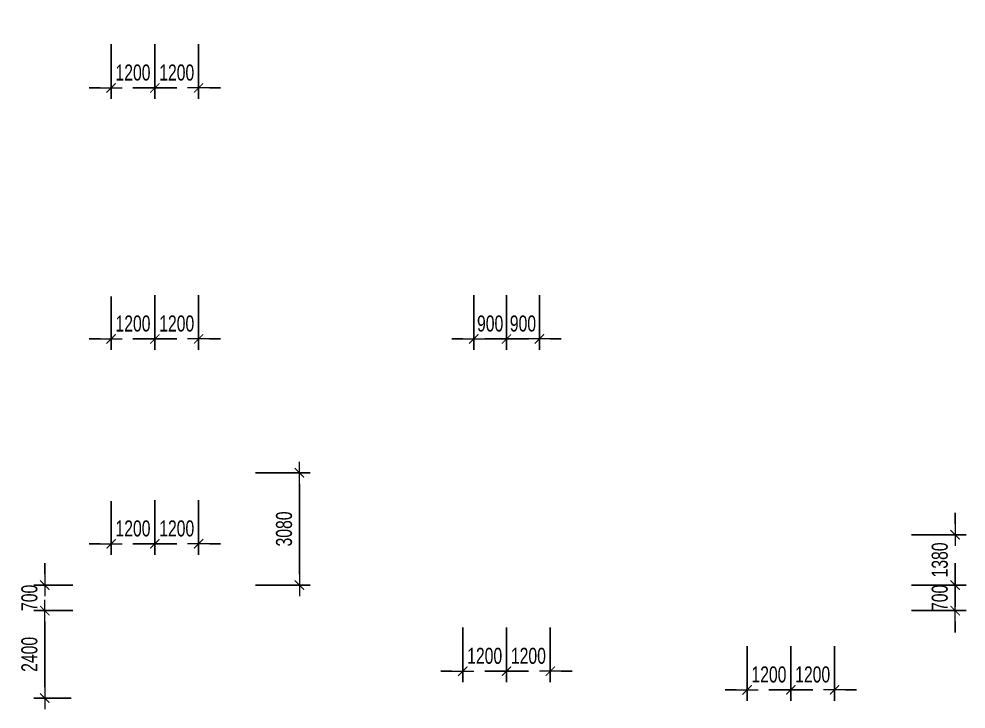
# Model space of a CAD drawing. Header units: millimetres. Extents: x -270655 to 676466, y -1281 to 105022.
# Drawn here: x 178221 to 204209, y 52600 to 71529 of the extents above; entities that cross this region are included whole.
import ezdxf

# ---------------------------------------------------------------- set-up
doc = ezdxf.new("R2010")
doc.units = ezdxf.units.MM
doc.layers.get('Defpoints').update_dxf_attribs({"color": 151, "lineweight": 9})
doc.layers.add('00-TT.PilePoint', color=3, linetype='Continuous')
doc.layers.add('NDC_S_DIM', color=1, linetype='Continuous', lineweight=15)
doc.styles.add('NDC_DIM', font='', dxfattribs={"width": 0.75})
doc.styles.get('NDC_DIM').set_extended_font_data('Dotum')
doc.dimstyles.new('NDC_dim_200', dxfattribs={"dimscale": 200, "dimtxt": 2.2, "dimasz": 1.5, "dimexe": 1.5, "dimexo": 2.5, "dimgap": 1, "dimtad": 1, "dimdec": 0, "dimzin": 0, "dimdsep": 46, "dimtxsty": 'NDC_DIM', "dimblk": 'DIMMARK', "dimcen": 0.09, "dimdle": 1.2, "dimclrd": 1, "dimclre": 1, "dimclrt": 3, "dimadec": 0, "dimazin": 0, "dimtfac": 1, "dimtdec": 0, "dimtix": 1, "dimtofl": 0, "dimtmove": 0, "dimatfit": 3, "dimfxl": 6, "dimfxlon": 1, "dimtolj": 1, "dimtzin": 0, "dimarcsym": 0})

# ---------------------------------------------------------------- blocks, each defined once
blk = doc.blocks.new('DIMMARK')
at = {"layer": 'NDC_S_DIM', "color": 1}
blk.add_line((-1.5, 0), (1, 0), dxfattribs=at)
at = {"layer": 'NDC_S_DIM', "color": 2, "const_width": 0.1}
blk.add_lwpolyline([(-0.424, -0.424), (0.424, 0.424)], dxfattribs=at)
blk = doc.blocks.new('*D225')
at = {"layer": 'Defpoints', "color": 0, "transparency": 16777216}
for p in [(182353, 59080), (182353, 56000), (185916, 56000)]:
    blk.add_point(p, dxfattribs=at)
at = {"layer": 'NDC_S_DIM', "color": 1, "lineweight": -2, "transparency": 16777216}
for p, q in [((184716, 59080), (186216, 59080)), ((185916, 58780), (185916, 56300)), ((184716, 56000), (186216, 56000))]:
    blk.add_line(p, q, dxfattribs=at)
at = {"layer": 'NDC_S_DIM', "color": 1, "lineweight": -2, "transparency": 16777216, "xscale": 300, "yscale": 300, "zscale": 300}
for p, rotation in [((185916, 59080), 90), ((185916, 56000), 270)]:
    blk.add_blockref('DIMMARK', p, dxfattribs=dict(at, rotation=rotation))
at = {"layer": 'NDC_S_DIM', "color": 3, "transparency": 16777216, "insert": (185496, 57540), "char_height": 440, "attachment_point": 5, "rotation": 90, "style": 'NDC_DIM'}
blk.add_mtext('\\A1;3080', dxfattribs=at)
blk = doc.blocks.new('*D580')
at = {"layer": 'Defpoints', "color": 0, "transparency": 16777216}
for p in [(180750, 71529), (181950, 71529), (181950, 69637)]:
    blk.add_point(p, dxfattribs=at)
at = {"layer": 'NDC_S_DIM', "color": 1, "lineweight": -2, "transparency": 16777216}
for p, q in [((180750, 70837), (180750, 69337)), ((181950, 70837), (181950, 69337)), ((180450, 69637), (180150, 69637)), ((182250, 69637), (182550, 69637))]:
    blk.add_line(p, q, dxfattribs=at)
at = {"layer": 'NDC_S_DIM', "color": 1, "lineweight": -2, "transparency": 16777216, "xscale": 300, "yscale": 300, "zscale": 300}
blk.add_blockref('DIMMARK', (180750, 69637), dxfattribs=at)
at = {"layer": 'NDC_S_DIM', "color": 1, "lineweight": -2, "transparency": 16777216, "xscale": 300, "yscale": 300, "zscale": 300, "rotation": 180}
blk.add_blockref('DIMMARK', (181950, 69637), dxfattribs=at)
at = {"layer": 'NDC_S_DIM', "color": 3, "transparency": 16777216, "insert": (181350, 70057), "char_height": 440, "attachment_point": 5, "style": 'NDC_DIM'}
blk.add_mtext('\\A1;1200', dxfattribs=at)
blk = doc.blocks.new('*D581')
at = {"layer": 'Defpoints', "color": 0, "transparency": 16777216}
for p in [(181950, 71529), (183150, 71529), (183150, 69637)]:
    blk.add_point(p, dxfattribs=at)
at = {"layer": 'NDC_S_DIM', "color": 1, "lineweight": -2, "transparency": 16777216}
for p, q in [((181950, 70837), (181950, 69337)), ((183150, 70837), (183150, 69337)), ((181650, 69637), (181350, 69637)), ((183450, 69637), (183750, 69637))]:
    blk.add_line(p, q, dxfattribs=at)
at = {"layer": 'NDC_S_DIM', "color": 1, "lineweight": -2, "transparency": 16777216, "xscale": 300, "yscale": 300, "zscale": 300}
blk.add_blockref('DIMMARK', (181950, 69637), dxfattribs=at)
at = {"layer": 'NDC_S_DIM', "color": 1, "lineweight": -2, "transparency": 16777216, "xscale": 300, "yscale": 300, "zscale": 300, "rotation": 180}
blk.add_blockref('DIMMARK', (183150, 69637), dxfattribs=at)
at = {"layer": 'NDC_S_DIM', "color": 3, "transparency": 16777216, "insert": (182550, 70057), "char_height": 440, "attachment_point": 5, "style": 'NDC_DIM'}
blk.add_mtext('\\A1;1200', dxfattribs=at)
blk = doc.blocks.new('*D596')
at = {"layer": 'Defpoints', "color": 0, "transparency": 16777216}
for p in [(181950, 64645), (180750, 64420), (181950, 62752)]:
    blk.add_point(p, dxfattribs=at)
at = {"layer": 'NDC_S_DIM', "color": 1, "lineweight": -2, "transparency": 16777216}
for p, q in [((181950, 63952), (181950, 62452)), ((180750, 63920), (180750, 62452)), ((180450, 62752), (180150, 62752)), ((182250, 62752), (182550, 62752))]:
    blk.add_line(p, q, dxfattribs=at)
at = {"layer": 'NDC_S_DIM', "color": 1, "lineweight": -2, "transparency": 16777216, "xscale": 300, "yscale": 300, "zscale": 300}
blk.add_blockref('DIMMARK', (180750, 62752), dxfattribs=at)
at = {"layer": 'NDC_S_DIM', "color": 1, "lineweight": -2, "transparency": 16777216, "xscale": 300, "yscale": 300, "zscale": 300, "rotation": 180}
blk.add_blockref('DIMMARK', (181950, 62752), dxfattribs=at)
at = {"layer": 'NDC_S_DIM', "color": 3, "transparency": 16777216, "insert": (181350, 63173), "char_height": 440, "attachment_point": 5, "style": 'NDC_DIM'}
blk.add_mtext('\\A1;1200', dxfattribs=at)
blk = doc.blocks.new('*D597')
at = {"layer": 'Defpoints', "color": 0, "transparency": 16777216}
for p in [(181950, 64645), (183150, 64645), (183150, 62752)]:
    blk.add_point(p, dxfattribs=at)
at = {"layer": 'NDC_S_DIM', "color": 1, "lineweight": -2, "transparency": 16777216}
for p, q in [((181950, 63952), (181950, 62452)), ((183150, 63952), (183150, 62452)), ((181650, 62752), (181350, 62752)), ((183450, 62752), (183750, 62752))]:
    blk.add_line(p, q, dxfattribs=at)
at = {"layer": 'NDC_S_DIM', "color": 1, "lineweight": -2, "transparency": 16777216, "xscale": 300, "yscale": 300, "zscale": 300}
blk.add_blockref('DIMMARK', (181950, 62752), dxfattribs=at)
at = {"layer": 'NDC_S_DIM', "color": 1, "lineweight": -2, "transparency": 16777216, "xscale": 300, "yscale": 300, "zscale": 300, "rotation": 180}
blk.add_blockref('DIMMARK', (183150, 62752), dxfattribs=at)
at = {"layer": 'NDC_S_DIM', "color": 3, "transparency": 16777216, "insert": (182550, 63173), "char_height": 440, "attachment_point": 5, "style": 'NDC_DIM'}
blk.add_mtext('\\A1;1200', dxfattribs=at)
blk = doc.blocks.new('*D598')
at = {"layer": 'Defpoints', "color": 0, "transparency": 16777216}
for p in [(190700, 64645), (191600, 64645), (191600, 62752)]:
    blk.add_point(p, dxfattribs=at)
at = {"layer": 'NDC_S_DIM', "color": 1, "lineweight": -2, "transparency": 16777216}
for p, q in [((190700, 63952), (190700, 62452)), ((191600, 63952), (191600, 62452)), ((190400, 62752), (190100, 62752)), ((191900, 62752), (192200, 62752))]:
    blk.add_line(p, q, dxfattribs=at)
at = {"layer": 'NDC_S_DIM', "color": 1, "lineweight": -2, "transparency": 16777216, "xscale": 300, "yscale": 300, "zscale": 300}
blk.add_blockref('DIMMARK', (190700, 62752), dxfattribs=at)
at = {"layer": 'NDC_S_DIM', "color": 1, "lineweight": -2, "transparency": 16777216, "xscale": 300, "yscale": 300, "zscale": 300, "rotation": 180}
blk.add_blockref('DIMMARK', (191600, 62752), dxfattribs=at)
at = {"layer": 'NDC_S_DIM', "color": 3, "transparency": 16777216, "insert": (191150, 63173), "char_height": 440, "attachment_point": 5, "style": 'NDC_DIM'}
blk.add_mtext('\\A1;900', dxfattribs=at)
blk = doc.blocks.new('*D599')
at = {"layer": 'Defpoints', "color": 0, "transparency": 16777216}
for p in [(191600, 64645), (192500, 64645), (192500, 62752)]:
    blk.add_point(p, dxfattribs=at)
at = {"layer": 'NDC_S_DIM', "color": 1, "lineweight": -2, "transparency": 16777216}
for p, q in [((191600, 63952), (191600, 62452)), ((192500, 63952), (192500, 62452)), ((191300, 62752), (191000, 62752)), ((192800, 62752), (193100, 62752))]:
    blk.add_line(p, q, dxfattribs=at)
at = {"layer": 'NDC_S_DIM', "color": 1, "lineweight": -2, "transparency": 16777216, "xscale": 300, "yscale": 300, "zscale": 300}
blk.add_blockref('DIMMARK', (191600, 62752), dxfattribs=at)
at = {"layer": 'NDC_S_DIM', "color": 1, "lineweight": -2, "transparency": 16777216, "xscale": 300, "yscale": 300, "zscale": 300, "rotation": 180}
blk.add_blockref('DIMMARK', (192500, 62752), dxfattribs=at)
at = {"layer": 'NDC_S_DIM', "color": 3, "transparency": 16777216, "insert": (192050, 63173), "char_height": 440, "attachment_point": 5, "style": 'NDC_DIM'}
blk.add_mtext('\\A1;900', dxfattribs=at)
blk = doc.blocks.new('*D600')
at = {"layer": 'Defpoints', "color": 0, "transparency": 16777216}
for p in [(181950, 59025), (180750, 58801), (181950, 57132)]:
    blk.add_point(p, dxfattribs=at)
at = {"layer": 'NDC_S_DIM', "color": 1, "lineweight": -2, "transparency": 16777216}
for p, q in [((180750, 58301), (180750, 56832)), ((181950, 58332), (181950, 56832)), ((180450, 57132), (180150, 57132)), ((182250, 57132), (182550, 57132))]:
    blk.add_line(p, q, dxfattribs=at)
at = {"layer": 'NDC_S_DIM', "color": 1, "lineweight": -2, "transparency": 16777216, "xscale": 300, "yscale": 300, "zscale": 300}
blk.add_blockref('DIMMARK', (180750, 57132), dxfattribs=at)
at = {"layer": 'NDC_S_DIM', "color": 1, "lineweight": -2, "transparency": 16777216, "xscale": 300, "yscale": 300, "zscale": 300, "rotation": 180}
blk.add_blockref('DIMMARK', (181950, 57132), dxfattribs=at)
at = {"layer": 'NDC_S_DIM', "color": 3, "transparency": 16777216, "insert": (181350, 57552), "char_height": 440, "attachment_point": 5, "style": 'NDC_DIM'}
blk.add_mtext('\\A1;1200', dxfattribs=at)
blk = doc.blocks.new('*D601')
at = {"layer": 'Defpoints', "color": 0, "transparency": 16777216}
for p in [(181950, 59025), (183150, 59025), (183150, 57132)]:
    blk.add_point(p, dxfattribs=at)
at = {"layer": 'NDC_S_DIM', "color": 1, "lineweight": -2, "transparency": 16777216}
for p, q in [((181950, 58332), (181950, 56832)), ((183150, 58332), (183150, 56832)), ((181650, 57132), (181350, 57132)), ((183450, 57132), (183750, 57132))]:
    blk.add_line(p, q, dxfattribs=at)
at = {"layer": 'NDC_S_DIM', "color": 1, "lineweight": -2, "transparency": 16777216, "xscale": 300, "yscale": 300, "zscale": 300}
blk.add_blockref('DIMMARK', (181950, 57132), dxfattribs=at)
at = {"layer": 'NDC_S_DIM', "color": 1, "lineweight": -2, "transparency": 16777216, "xscale": 300, "yscale": 300, "zscale": 300, "rotation": 180}
blk.add_blockref('DIMMARK', (183150, 57132), dxfattribs=at)
at = {"layer": 'NDC_S_DIM', "color": 3, "transparency": 16777216, "insert": (182550, 57552), "char_height": 440, "attachment_point": 5, "style": 'NDC_DIM'}
blk.add_mtext('\\A1;1200', dxfattribs=at)
blk = doc.blocks.new('*D602')
at = {"layer": 'Defpoints', "color": 0, "transparency": 16777216}
for p in [(190400, 55531), (191600, 55531), (191600, 53638)]:
    blk.add_point(p, dxfattribs=at)
at = {"layer": 'NDC_S_DIM', "color": 1, "lineweight": -2, "transparency": 16777216}
for p, q in [((190400, 54838), (190400, 53338)), ((191600, 54838), (191600, 53338)), ((190100, 53638), (189800, 53638)), ((191900, 53638), (192200, 53638))]:
    blk.add_line(p, q, dxfattribs=at)
at = {"layer": 'NDC_S_DIM', "color": 1, "lineweight": -2, "transparency": 16777216, "xscale": 300, "yscale": 300, "zscale": 300}
blk.add_blockref('DIMMARK', (190400, 53638), dxfattribs=at)
at = {"layer": 'NDC_S_DIM', "color": 1, "lineweight": -2, "transparency": 16777216, "xscale": 300, "yscale": 300, "zscale": 300, "rotation": 180}
blk.add_blockref('DIMMARK', (191600, 53638), dxfattribs=at)
at = {"layer": 'NDC_S_DIM', "color": 3, "transparency": 16777216, "insert": (191000, 54058), "char_height": 440, "attachment_point": 5, "style": 'NDC_DIM'}
blk.add_mtext('\\A1;1200', dxfattribs=at)
blk = doc.blocks.new('*D603')
at = {"layer": 'Defpoints', "color": 0, "transparency": 16777216}
for p in [(191600, 55531), (192800, 55531), (192800, 53638)]:
    blk.add_point(p, dxfattribs=at)
at = {"layer": 'NDC_S_DIM', "color": 1, "lineweight": -2, "transparency": 16777216}
for p, q in [((191600, 54838), (191600, 53338)), ((192800, 54838), (192800, 53338)), ((191300, 53638), (191000, 53638)), ((193100, 53638), (193400, 53638))]:
    blk.add_line(p, q, dxfattribs=at)
at = {"layer": 'NDC_S_DIM', "color": 1, "lineweight": -2, "transparency": 16777216, "xscale": 300, "yscale": 300, "zscale": 300}
blk.add_blockref('DIMMARK', (191600, 53638), dxfattribs=at)
at = {"layer": 'NDC_S_DIM', "color": 1, "lineweight": -2, "transparency": 16777216, "xscale": 300, "yscale": 300, "zscale": 300, "rotation": 180}
blk.add_blockref('DIMMARK', (192800, 53638), dxfattribs=at)
at = {"layer": 'NDC_S_DIM', "color": 3, "transparency": 16777216, "insert": (192200, 54058), "char_height": 440, "attachment_point": 5, "style": 'NDC_DIM'}
blk.add_mtext('\\A1;1200', dxfattribs=at)
blk = doc.blocks.new('*D604')
at = {"layer": 'Defpoints', "color": 0, "transparency": 16777216}
for p in [(198200, 55019), (199400, 55019), (199400, 53127)]:
    blk.add_point(p, dxfattribs=at)
at = {"layer": 'NDC_S_DIM', "color": 1, "lineweight": -2, "transparency": 16777216}
for p, q in [((198200, 54327), (198200, 52827)), ((199400, 54327), (199400, 52827)), ((197900, 53127), (197600, 53127)), ((199700, 53127), (200000, 53127))]:
    blk.add_line(p, q, dxfattribs=at)
at = {"layer": 'NDC_S_DIM', "color": 1, "lineweight": -2, "transparency": 16777216, "xscale": 300, "yscale": 300, "zscale": 300}
blk.add_blockref('DIMMARK', (198200, 53127), dxfattribs=at)
at = {"layer": 'NDC_S_DIM', "color": 1, "lineweight": -2, "transparency": 16777216, "xscale": 300, "yscale": 300, "zscale": 300, "rotation": 180}
blk.add_blockref('DIMMARK', (199400, 53127), dxfattribs=at)
at = {"layer": 'NDC_S_DIM', "color": 3, "transparency": 16777216, "insert": (198800, 53547), "char_height": 440, "attachment_point": 5, "style": 'NDC_DIM'}
blk.add_mtext('\\A1;1200', dxfattribs=at)
blk = doc.blocks.new('*D605')
at = {"layer": 'Defpoints', "color": 0, "transparency": 16777216}
for p in [(199400, 55019), (200600, 55019), (200600, 53127)]:
    blk.add_point(p, dxfattribs=at)
at = {"layer": 'NDC_S_DIM', "color": 1, "lineweight": -2, "transparency": 16777216}
for p, q in [((199400, 54327), (199400, 52827)), ((200600, 54327), (200600, 52827)), ((199100, 53127), (198800, 53127)), ((200900, 53127), (201200, 53127))]:
    blk.add_line(p, q, dxfattribs=at)
at = {"layer": 'NDC_S_DIM', "color": 1, "lineweight": -2, "transparency": 16777216, "xscale": 300, "yscale": 300, "zscale": 300}
blk.add_blockref('DIMMARK', (199400, 53127), dxfattribs=at)
at = {"layer": 'NDC_S_DIM', "color": 1, "lineweight": -2, "transparency": 16777216, "xscale": 300, "yscale": 300, "zscale": 300, "rotation": 180}
blk.add_blockref('DIMMARK', (200600, 53127), dxfattribs=at)
at = {"layer": 'NDC_S_DIM', "color": 3, "transparency": 16777216, "insert": (200000, 53547), "char_height": 440, "attachment_point": 5, "style": 'NDC_DIM'}
blk.add_mtext('\\A1;1200', dxfattribs=at)
blk = doc.blocks.new('*D791')
at = {"layer": 'Defpoints', "color": 0, "transparency": 16777216}
for p in [(200344, 56000), (203909, 56000), (200344, 55300)]:
    blk.add_point(p, dxfattribs=at)
at = {"layer": 'NDC_S_DIM', "color": 1, "lineweight": -2, "transparency": 16777216}
for p, q in [((203909, 56300), (203909, 56600)), ((202709, 56000), (204209, 56000)), ((202709, 55300), (204209, 55300)), ((203909, 55000), (203909, 54700))]:
    blk.add_line(p, q, dxfattribs=at)
at = {"layer": 'NDC_S_DIM', "color": 1, "lineweight": -2, "transparency": 16777216, "xscale": 300, "yscale": 300, "zscale": 300}
for p, rotation in [((203909, 56000), 270), ((203909, 55300), 90)]:
    blk.add_blockref('DIMMARK', p, dxfattribs=dict(at, rotation=rotation))
at = {"layer": 'NDC_S_DIM', "color": 3, "transparency": 16777216, "insert": (203488, 55650), "char_height": 440, "attachment_point": 5, "rotation": 90, "style": 'NDC_DIM'}
blk.add_mtext('\\A1;700', dxfattribs=at)
blk = doc.blocks.new('*D792')
at = {"layer": 'Defpoints', "color": 0, "transparency": 16777216}
for p in [(199322, 57380), (203909, 57380), (200344, 56000)]:
    blk.add_point(p, dxfattribs=at)
at = {"layer": 'NDC_S_DIM', "color": 1, "lineweight": -2, "transparency": 16777216}
for p, q in [((203909, 57680), (203909, 57980)), ((202709, 57380), (204209, 57380)), ((202709, 56000), (204209, 56000)), ((203909, 55700), (203909, 55400))]:
    blk.add_line(p, q, dxfattribs=at)
at = {"layer": 'NDC_S_DIM', "color": 1, "lineweight": -2, "transparency": 16777216, "xscale": 300, "yscale": 300, "zscale": 300}
for p, rotation in [((203909, 57380), 270), ((203909, 56000), 90)]:
    blk.add_blockref('DIMMARK', p, dxfattribs=dict(at, rotation=rotation))
at = {"layer": 'NDC_S_DIM', "color": 3, "transparency": 16777216, "insert": (203488, 56690), "char_height": 440, "attachment_point": 5, "rotation": 90, "style": 'NDC_DIM'}
blk.add_mtext('\\A1;1380', dxfattribs=at)
blk = doc.blocks.new('*D800')
at = {"layer": '00-TT.PilePoint', "color": 1, "lineweight": -2, "transparency": 16777216}
for p, q in [((178930, 56300), (178930, 56600)), ((179698, 56000), (178630, 56000)), ((179698, 55300), (178630, 55300)), ((178930, 55000), (178930, 54700))]:
    blk.add_line(p, q, dxfattribs=at)
at = {"layer": 'Defpoints', "color": 0, "transparency": 16777216}
for p in [(180198, 56000), (178930, 55300), (180198, 55300)]:
    blk.add_point(p, dxfattribs=at)
at = {"layer": '00-TT.PilePoint', "color": 1, "lineweight": -2, "transparency": 16777216, "xscale": 300, "yscale": 300, "zscale": 300}
for p, rotation in [((178930, 56000), 270), ((178930, 55300), 90)]:
    blk.add_blockref('DIMMARK', p, dxfattribs=dict(at, rotation=rotation))
at = {"layer": '00-TT.PilePoint', "color": 3, "transparency": 16777216, "insert": (178509, 55650), "char_height": 440, "attachment_point": 5, "rotation": 90, "style": 'NDC_DIM'}
blk.add_mtext('\\A1;700', dxfattribs=at)
blk = doc.blocks.new('*D801')
at = {"layer": '00-TT.PilePoint', "color": 1, "lineweight": -2, "transparency": 16777216}
for p, q in [((179698, 55300), (178630, 55300)), ((178930, 55000), (178930, 53200)), ((179658, 52900), (178630, 52900))]:
    blk.add_line(p, q, dxfattribs=at)
at = {"layer": 'Defpoints', "color": 0, "transparency": 16777216}
for p in [(180198, 55300), (178930, 52900), (180158, 52900)]:
    blk.add_point(p, dxfattribs=at)
at = {"layer": '00-TT.PilePoint', "color": 1, "lineweight": -2, "transparency": 16777216, "xscale": 300, "yscale": 300, "zscale": 300}
for p, rotation in [((178930, 55300), 90), ((178930, 52900), 270)]:
    blk.add_blockref('DIMMARK', p, dxfattribs=dict(at, rotation=rotation))
at = {"layer": '00-TT.PilePoint', "color": 3, "transparency": 16777216, "insert": (178509, 54100), "char_height": 440, "attachment_point": 5, "rotation": 90, "style": 'NDC_DIM'}
blk.add_mtext('\\A1;2400', dxfattribs=at)

msp = doc.modelspace()

# ---------------------------------------------------------------- dimensions: what is measured, and where the dimension line sits
at = {"layer": '00-TT.PilePoint'}
dim = msp.add_linear_dim(base=(178929.8, 55300), p1=(180198.3, 56000), p2=(180198.3, 55300), angle=90, dimstyle='NDC_dim_200', dxfattribs=at)
dim.commit()
dim.dimension.update_dxf_attribs({"geometry": '*D800', "text_midpoint": (178509.5, 55650)})
dim = msp.add_linear_dim(base=(178929.8, 52900), p1=(180198.3, 55300), p2=(180158, 52900), angle=90, dimstyle='NDC_dim_200', override={"dimtmove": 1}, dxfattribs=at)
dim.commit()
dim.dimension.update_dxf_attribs({"geometry": '*D801', "text_midpoint": (178509.5, 54100)})
at = {"layer": 'NDC_S_DIM'}
for base, p1, p2, picture, middle in [((181950, 69636.7), (180750, 71529.5), (181950, 71529.5), '*D580', (181350, 70057)), ((183150, 69636.7), (181950, 71529.5), (183150, 71529.5), '*D581', (182550, 70057)), ((181950, 62752.3), (180750, 64420), (181950, 64645.1), '*D596', (181350, 63172.6)), ((183150, 62752.3), (181950, 64645.1), (183150, 64645.1), '*D597', (182550, 63172.6)), ((191600, 62752.3), (190700, 64645.1), (191600, 64645.1), '*D598', (191150, 63172.6)), ((192500, 62752.3), (191600, 64645.1), (192500, 64645.1), '*D599', (192050, 63172.6)), ((181950, 57132), (180750, 58800.7), (181950, 59024.8), '*D600', (181350, 57552.3)), ((183150, 57132), (181950, 59024.8), (183150, 59024.8), '*D601', (182550, 57552.3)), ((191600, 53638), (190400, 55530.8), (191600, 55530.8), '*D602', (191000, 54058.3)), ((192800, 53638), (191600, 55530.8), (192800, 55530.8), '*D603', (192200, 54058.3)), ((199400, 53126.6), (198200, 55019.4), (199400, 55019.4), '*D604', (198800, 53546.9)), ((200600, 53126.6), (199400, 55019.4), (200600, 55019.4), '*D605', (200000, 53546.9))]:
    dim = msp.add_linear_dim(base=base, p1=p1, p2=p2, dimstyle='NDC_dim_200', dxfattribs=at)
    dim.commit()
    dim.dimension.update_dxf_attribs({"geometry": picture, "text_midpoint": middle})
for base, p1, p2, picture, middle in [((185916.2, 56000), (182353.3, 59079.7), (182353.3, 56000), '*D225', (185495.9, 57539.8)), ((203908.7, 56000), (200344.4, 55299.8), (200344.4, 56000), '*D791', (203488.4, 55649.9))]:
    dim = msp.add_linear_dim(base=base, p1=p1, p2=p2, angle=90, dimstyle='NDC_dim_200', dxfattribs=at)
    dim.commit()
    dim.dimension.update_dxf_attribs({"geometry": picture, "text_midpoint": middle})
dim = msp.add_linear_dim(base=(203908.7, 57380.3), p1=(200344.4, 56000), p2=(199321.9, 57380.3), angle=90, dimstyle='NDC_dim_200', override={"dimtmove": 1}, dxfattribs=at)
dim.commit()
dim.dimension.update_dxf_attribs({"geometry": '*D792', "text_midpoint": (203488.4, 56690.2)})

doc.saveas('drawing.dxf')
